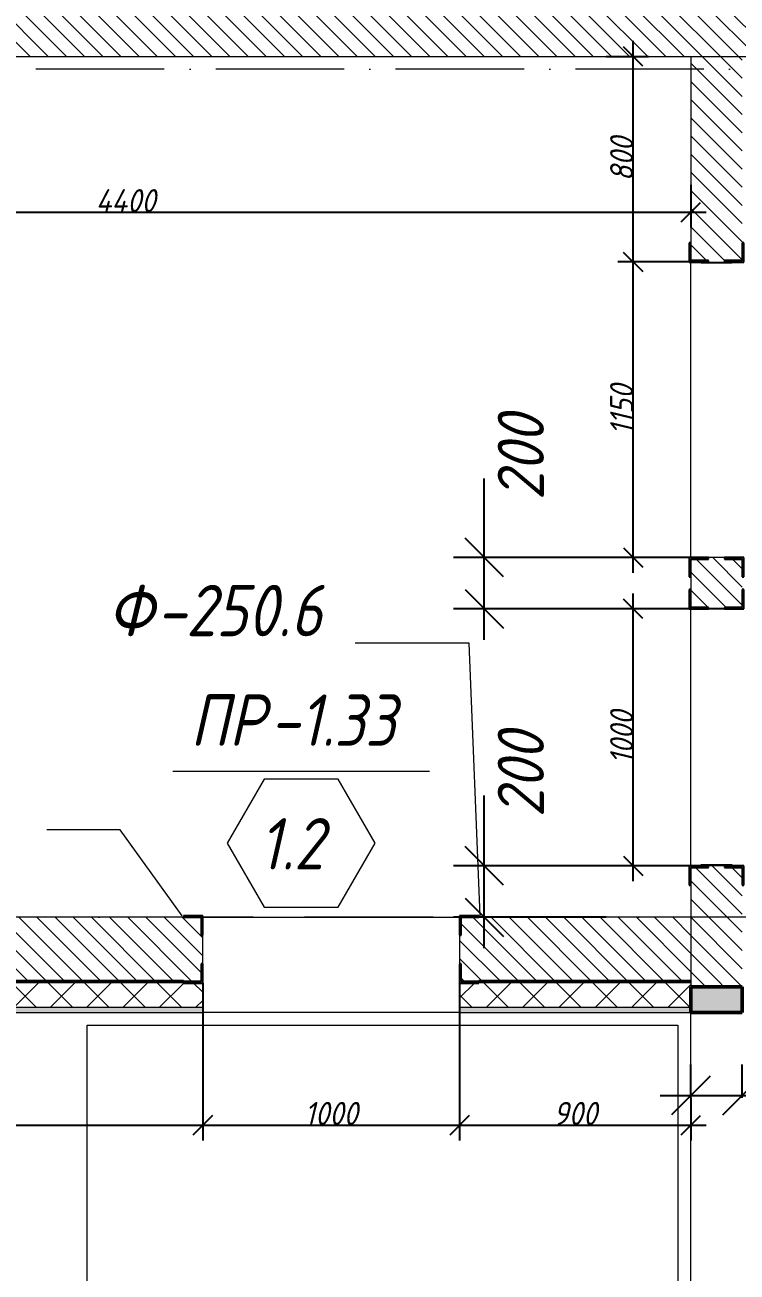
# Model space of a CAD drawing. Header units: millimetres. Extents: x -356862 to 418287, y 0 to 839748.
# Drawn here: x -175143 to -172371, y 616617 to 621470 of the extents above; entities that cross this region are included whole.
import ezdxf

# ---------------------------------------------------------------- set-up
doc = ezdxf.new("R2010")
doc.units = ezdxf.units.MM
doc.linetypes.add('50_200_ШТРИХ_1Т_ш5_п1_п1_', pattern=[700, 500, -100, 0, -100])
for name, color, linetype, lineweight in [('A-____-____-DIMS', 7, 'Continuous', 9), ('A-DOOR-____-OTLN', 7, 'Continuous', 9), ('A-FLOR-____-OTLN', 7, 'Continuous', 9), ('A-GENM-____-IDEN', 7, 'Continuous', 9), ('A-GENM-____-MCUT', 7, 'Continuous', 25), ('A-GENM-____-OTLN', 7, 'Continuous', 9), ('A-GENM-____-OTLN-1', 7, 'Continuous', 25), ('A-GLAZ-____-IDEN', 7, 'Continuous', 9), ('A-WALL-____-MCUT', 7, 'Continuous', 13), ('A-WALL-____-MCUT-1', 7, 'Continuous', 9), ('A-WALL-____-MCUT-2', 7, 'Continuous', 50), ('A-WALL-____-OTLN', 7, 'Continuous', 9), ('A-WALL-____-PATT-1', 7, 'Continuous', 9), ('S-COLS-____-OTLN', 7, 'Continuous', 9), ('S-GRID-____-OTLN-1', 7, '50_200_ШТРИХ_1Т_ш5_п1_п1_', 9)]:
    doc.layers.add(name, color=color, linetype=linetype, lineweight=lineweight)
for name, color, linetype, lineweight, true_color in [('A-DOOR-____-OTLN-1', 7, 'Continuous', 9, 0xffffff), ('A-WALL-____-MCUT-4', 7, 'Continuous', 13, 0x000000), ('A-WALL-____-PATT-2', 7, 'Continuous', 9, 0x787878), ('A-WALL-____-PATT-3', 9, 'Continuous', 9, 0x808080), ('A-WALL-____-PATT-7', 7, 'Continuous', 9, 0x000000), ('A-WALL-FNSH-MCUT-3', 7, 'Continuous', 9, 0x000000), ('I-WALL-____-OTLN-1', 7, 'Continuous', 9, 0x000000), ('I-WALL-____-OTLN-4', 7, 'Continuous', 9, 0x000000), ('S-COLS-____-MCUT-1', 7, 'Continuous', 50, 0x000000), ('S-COLS-____-OTLN-1', 7, 'Continuous', 9, 0x000000)]:
    doc.layers.add(name, color=color, linetype=linetype, lineweight=lineweight, true_color=true_color)
doc.styles.add('ISOCPEUR_I_10', font='isocpeui.ttf', dxfattribs={"width": 0.9, "height": 180})
doc.styles.add('ISOCPEUR_I_2', font='isocpeui.ttf', dxfattribs={"width": 0.85, "height": 2.3})
doc.styles.add('ISOCPEUR_I_7', font='isocpeui.ttf', dxfattribs={"width": 0.9, "height": 90})
doc.dimstyles.new('ISO-1_8_0_9К_СРЕДНИЙ_Кладочные_2', dxfattribs={"dimscale": 304.8, "dimtxt": 89.638306, "dimasz": 0.246063, "dimexe": 0.19685, "dimexo": 0, "dimgap": 0, "dimtad": 1, "dimdec": 3, "dimrnd": 0.001, "dimdsep": 46, "dimtxsty": 'ISOCPEUR_I_7', "dimblk1": 'OBLIQUE', "dimblk2": 'OBLIQUE', "dimsah": 1, "dimcen": 0.09, "dimdle": 0.19685, "dimazin": 0, "dimtfac": 1, "dimtdec": 4, "dimtix": 1, "dimtmove": 1, "dimatfit": 3, "dimfxl": 1, "dimtvp": 1, "dimtolj": 1, "dimtzin": 0, "dimarcsym": 2})
doc.dimstyles.new('ISO-1_8_0_9К_СРЕДНИЙ_Кладочные_3', dxfattribs={"dimscale": 304.8, "dimtxt": 179.276612, "dimasz": 0.492126, "dimexe": 0.393701, "dimexo": 0, "dimgap": 0, "dimtad": 1, "dimdec": 3, "dimrnd": 0.001, "dimdsep": 46, "dimtxsty": 'ISOCPEUR_I_10', "dimblk1": 'OBLIQUE', "dimblk2": 'OBLIQUE', "dimsah": 1, "dimcen": 0.09, "dimdle": 0.393701, "dimazin": 0, "dimtfac": 1, "dimtdec": 4, "dimtix": 1, "dimtmove": 0, "dimatfit": 3, "dimfxl": 1, "dimtvp": 1, "dimtolj": 1, "dimtzin": 0, "dimarcsym": 2})
pattern_1 = [(135, (-175000.736, 544716.51), (-35.35534, -35.35534), [])]

# ---------------------------------------------------------------- blocks, each defined once
blk = doc.blocks.new('Проем_Дверь_Прямоугольный - 5110х2800h_витражные проемы-35263369-АР1_Кладочный план 1 этажа в осях 1-64_Ю-ЯЯ')
at = {"layer": 'A-DOOR-____-OTLN-1'}
blk.add_line((2555, -100), (-2555, -100), dxfattribs=at)
blk = doc.blocks.new('Фахверк_СКБ_Уголок - 250_3600-27498263-АР1_Кладочный план 1 этажа в осях 1-64_Ю-ЯЯ')
at = {"layer": 'A-GENM-____-MCUT'}
for p, q in [((200, 181), (125, 181)), ((125, 181), (125, 106)), ((131, 106), (131, 175)), ((131, 175), (200, 175)), ((200, 175), (200, 181)), ((125, 106), (131, 106)), ((131, -6), (125, -6)), ((125, -6), (125, -81)), ((131, -75), (131, -6)), ((125, -81), (200, -81)), ((200, -75), (131, -75)), ((200, -81), (200, -75))]:
    blk.add_line(p, q, dxfattribs=at)
blk = doc.blocks.new('Фахверк_СКБ_Уголок - 200_4010_1-27904896-АР1_Кладочный план 1 этажа в осях 1-64_Ю-ЯЯ')
at = {"layer": 'A-GENM-____-MCUT'}
for p, q in [((200, 156), (125, 156)), ((125, 156), (125, 81)), ((131, 81), (131, 150)), ((131, 150), (200, 150)), ((200, 150), (200, 156)), ((125, 81), (131, 81)), ((131, 19), (125, 19)), ((125, 19), (125, -56)), ((131, -50), (131, 19)), ((125, -56), (200, -56)), ((200, -50), (131, -50)), ((200, -56), (200, -50))]:
    blk.add_line(p, q, dxfattribs=at)
blk = doc.blocks.new('154_Стойка_СКБ_Уголок - СМ-2230_200-28216496-АР1_Кладочный план 1 этажа в осях 1-64_Ю-ЯЯ')
at = {"layer": 'A-GENM-____-MCUT'}
for p, q in [((125, 156), (125, 81)), ((200, 156), (125, 156)), ((131, 81), (131, 150)), ((131, 150), (200, 150)), ((200, 150), (200, 156)), ((125, 81), (131, 81)), ((131, 19), (125, 19)), ((125, 19), (125, -56)), ((131, -50), (131, 19)), ((125, -56), (200, -56)), ((200, -50), (131, -50)), ((200, -56), (200, -50))]:
    blk.add_line(p, q, dxfattribs=at)
blk = doc.blocks.new('Стойка_Влож_Полоса боковая - Полоса-28213942-АР1_Кладочный план 1 этажа в осях 1-64_Ю-ЯЯ')
at = {"layer": 'A-GENM-____-OTLN'}
for p, q in [((-5, 60), (0, 60)), ((-5, -60), (-5, 60)), ((0, 31), (0, -31)), ((0, -60), (-5, -60))]:
    blk.add_line(p, q, dxfattribs=at)
blk = doc.blocks.new('154_Стойка_СКБ_Уголок - СМ-2930_200-28217172-АР1_Кладочный план 1 этажа в осях 1-64_Ю-ЯЯ')
at = {"layer": 'A-GENM-____-MCUT'}
for p, q in [((125, 156), (125, 81)), ((200, 156), (125, 156)), ((131, 81), (131, 150)), ((131, 150), (200, 150)), ((200, 150), (200, 156)), ((125, 81), (131, 81)), ((131, 19), (125, 19)), ((125, 19), (125, -56)), ((131, -50), (131, 19)), ((125, -56), (200, -56)), ((200, -50), (131, -50)), ((200, -56), (200, -50))]:
    blk.add_line(p, q, dxfattribs=at)
blk = doc.blocks.new('BSC_Колонна _Прямоугольная1 - 200х100 _металл_-35284186-АР1_Кладочный план 1 этажа в осях 1-64_Ю-ЯЯ')
at = {"layer": 'S-COLS-____-OTLN-1'}
blk.add_hatch(color=256, dxfattribs=at).paths.add_polyline_path([(-100, -50), (100, -50), (100, 50), (-100, 50)], flags=0)
at = {"layer": 'S-COLS-____-MCUT-1'}
for p, q in [((100, 50), (-100, 50)), ((-100, 50), (-100, -50)), ((100, -50), (100, 50)), ((-100, -50), (100, -50))]:
    blk.add_line(p, q, dxfattribs=at)
blk = doc.blocks.new('_Oblique')
at = {"color": 0, "linetype": 'ByBlock', "lineweight": -2}
blk.add_line((-0.5, -0.5), (0.5, 0.5), dxfattribs=at)
blk = doc.blocks.new('*D12010')
at = {"layer": 'A-____-____-DIMS', "color": 0, "lineweight": -2, "transparency": 16777216}
for p, q in [((-176950.7, 617747.6), (-176950.7, 617129.2)), ((-174450.7, 617741.6), (-174450.7, 617129.2)), ((-177010.7, 617189.2), (-174390.7, 617189.2))]:
    blk.add_line(p, q, dxfattribs=at)
at = {"layer": 'Defpoints', "color": 0, "transparency": 16777216}
for p in [(-176950.7, 617747.6), (-174450.7, 617741.6), (-174450.7, 617189.2)]:
    blk.add_point(p, dxfattribs=at)
at = {"layer": 'A-____-____-DIMS', "color": 0, "lineweight": -2, "transparency": 16777216, "xscale": 75, "yscale": 75, "zscale": 75, "rotation": 180}
blk.add_blockref('_Oblique', (-176950.7, 617189.2), dxfattribs=at)
at = {"layer": 'A-____-____-DIMS', "color": 0, "lineweight": -2, "transparency": 16777216, "xscale": 75, "yscale": 75, "zscale": 75}
blk.add_blockref('_Oblique', (-174450.7, 617189.2), dxfattribs=at)
at = {"layer": 'A-____-____-DIMS', "color": 0, "transparency": 16777216, "insert": (-175700.7, 617234.2), "char_height": 90, "width": 546.104, "attachment_point": 5, "style": 'ISOCPEUR_I_7'}
blk.add_mtext('\\A1;2500', dxfattribs=at)
blk = doc.blocks.new('*D12011')
at = {"layer": 'A-____-____-DIMS', "color": 0, "lineweight": -2, "transparency": 16777216}
for p, q in [((-174450.7, 617741.6), (-174450.7, 617129.2)), ((-173450.7, 617741.6), (-173450.7, 617129.2)), ((-174510.7, 617189.2), (-173390.7, 617189.2))]:
    blk.add_line(p, q, dxfattribs=at)
at = {"layer": 'Defpoints', "color": 0, "transparency": 16777216}
for p in [(-174450.7, 617741.6), (-173450.7, 617741.6), (-173450.7, 617189.2)]:
    blk.add_point(p, dxfattribs=at)
at = {"layer": 'A-____-____-DIMS', "color": 0, "lineweight": -2, "transparency": 16777216, "xscale": 75, "yscale": 75, "zscale": 75, "rotation": 180}
blk.add_blockref('_Oblique', (-174450.7, 617189.2), dxfattribs=at)
at = {"layer": 'A-____-____-DIMS', "color": 0, "lineweight": -2, "transparency": 16777216, "xscale": 75, "yscale": 75, "zscale": 75}
blk.add_blockref('_Oblique', (-173450.7, 617189.2), dxfattribs=at)
at = {"layer": 'A-____-____-DIMS', "color": 0, "transparency": 16777216, "insert": (-173950.7, 617234.2), "char_height": 90, "width": 504.733, "attachment_point": 5, "style": 'ISOCPEUR_I_7'}
blk.add_mtext('\\A1;1000', dxfattribs=at)
blk = doc.blocks.new('*D12012')
at = {"layer": 'A-____-____-DIMS', "color": 0, "lineweight": -2, "transparency": 16777216}
for p, q in [((-173450.7, 617741.6), (-173450.7, 617129.2)), ((-172550.7, 617295.3), (-172550.7, 617129.2)), ((-173510.7, 617189.2), (-172490.7, 617189.2))]:
    blk.add_line(p, q, dxfattribs=at)
at = {"layer": 'Defpoints', "color": 0, "transparency": 16777216}
for p in [(-173450.7, 617741.6), (-172550.7, 617295.3), (-172550.7, 617189.2)]:
    blk.add_point(p, dxfattribs=at)
at = {"layer": 'A-____-____-DIMS', "color": 0, "lineweight": -2, "transparency": 16777216, "xscale": 75, "yscale": 75, "zscale": 75, "rotation": 180}
blk.add_blockref('_Oblique', (-173450.7, 617189.2), dxfattribs=at)
at = {"layer": 'A-____-____-DIMS', "color": 0, "lineweight": -2, "transparency": 16777216, "xscale": 75, "yscale": 75, "zscale": 75}
blk.add_blockref('_Oblique', (-172550.7, 617189.2), dxfattribs=at)
at = {"layer": 'A-____-____-DIMS', "color": 0, "transparency": 16777216, "insert": (-173000.7, 617234.2), "char_height": 90, "width": 409.578, "attachment_point": 5, "style": 'ISOCPEUR_I_7'}
blk.add_mtext('\\A1;900', dxfattribs=at)
blk = doc.blocks.new('*D12013')
at = {"layer": 'A-____-____-DIMS', "color": 0, "lineweight": -2, "transparency": 16777216}
for p, q in [((-172550.7, 617295.3), (-172550.7, 617424.4)), ((-172350.7, 617295.3), (-172350.7, 617424.4)), ((-172670.7, 617304.4), (-172350.7, 617304.4)), ((-172350.7, 617304.4), (-171756.7, 617304.4))]:
    blk.add_line(p, q, dxfattribs=at)
at = {"layer": 'Defpoints', "color": 0, "transparency": 16777216}
for p in [(-172550.7, 617295.3), (-172350.7, 617304.4), (-172350.7, 617295.3)]:
    blk.add_point(p, dxfattribs=at)
at = {"layer": 'A-____-____-DIMS', "color": 0, "lineweight": -2, "transparency": 16777216, "xscale": 150, "yscale": 150, "zscale": 150, "rotation": 180}
blk.add_blockref('_Oblique', (-172550.7, 617304.4), dxfattribs=at)
at = {"layer": 'A-____-____-DIMS', "color": 0, "lineweight": -2, "transparency": 16777216, "xscale": 150, "yscale": 150, "zscale": 150}
blk.add_blockref('_Oblique', (-172350.7, 617304.4), dxfattribs=at)
at = {"layer": 'A-____-____-DIMS', "color": 0, "transparency": 16777216, "insert": (-172133.5, 617544.4), "char_height": 180, "width": 409.578, "attachment_point": 1, "line_spacing_factor": 1.149209, "style": 'ISOCPEUR_I_10'}
blk.add_mtext('\\A1;200', dxfattribs=at)
blk = doc.blocks.new('AAR_СКБ_Марка_Окна_Перемычка и проем - Марка перемычки и проема-17324483-АР1_Кладочный план 1 этажа в осях 1-64_Ю-ЯЯ')
at = {"layer": 'A-GLAZ-____-IDEN'}
for p, q in [((-5, 0), (5, 0)), ((-1.439, -0.31), (-2.877, -2.802)), ((1.439, -0.31), (-1.439, -0.31)), ((2.877, -2.802), (1.439, -0.31)), ((-2.877, -2.802), (-1.439, -5.294)), ((1.439, -5.294), (2.877, -2.802)), ((-1.439, -5.294), (1.439, -5.294))]:
    blk.add_line(p, q, dxfattribs=at)
blk = doc.blocks.new('*D12049')
at = {"layer": 'A-____-____-DIMS', "color": 0, "lineweight": -2, "transparency": 16777216}
for p, q in [((-173354.7, 618197.6), (-173354.7, 618471.5)), ((-172497.8, 618197.6), (-173474.7, 618197.6)), ((-173354.7, 617877.6), (-173354.7, 618197.6)), ((-172880.9, 617997.6), (-173474.7, 617997.6))]:
    blk.add_line(p, q, dxfattribs=at)
at = {"layer": 'Defpoints', "color": 0, "transparency": 16777216}
for p in [(-173354.7, 618197.6), (-172497.8, 618197.6), (-172880.9, 617997.6)]:
    blk.add_point(p, dxfattribs=at)
at = {"layer": 'A-____-____-DIMS', "color": 0, "lineweight": -2, "transparency": 16777216, "xscale": 150, "yscale": 150, "zscale": 150}
for p, rotation in [((-173354.7, 618197.6), 90), ((-173354.7, 617997.6), 270)]:
    blk.add_blockref('_Oblique', p, dxfattribs=dict(at, rotation=rotation))
at = {"layer": 'A-____-____-DIMS', "color": 0, "transparency": 16777216, "insert": (-173302.6, 618386.7), "char_height": 180, "width": 409.578, "attachment_point": 1, "rotation": 90, "line_spacing_factor": 1.149209, "style": 'ISOCPEUR_I_10'}
blk.add_mtext('\\A1;200', dxfattribs=at)
blk = doc.blocks.new('*D12050')
at = {"layer": 'A-____-____-DIMS', "color": 0, "lineweight": -2, "transparency": 16777216}
for p, q in [((-172774.9, 618137.6), (-172774.9, 619257.6)), ((-172407, 619197.6), (-172834.9, 619197.6)), ((-172497.8, 618197.6), (-172834.9, 618197.6))]:
    blk.add_line(p, q, dxfattribs=at)
at = {"layer": 'Defpoints', "color": 0, "transparency": 16777216}
for p in [(-172774.9, 619197.6), (-172407, 619197.6), (-172497.8, 618197.6)]:
    blk.add_point(p, dxfattribs=at)
at = {"layer": 'A-____-____-DIMS', "color": 0, "lineweight": -2, "transparency": 16777216, "xscale": 75, "yscale": 75, "zscale": 75}
for p, rotation in [((-172774.9, 619197.6), 90), ((-172774.9, 618197.6), 270)]:
    blk.add_blockref('_Oblique', p, dxfattribs=dict(at, rotation=rotation))
at = {"layer": 'A-____-____-DIMS', "color": 0, "transparency": 16777216, "insert": (-172819.9, 618697.6), "char_height": 90, "width": 504.733, "attachment_point": 5, "rotation": 90, "style": 'ISOCPEUR_I_7'}
blk.add_mtext('\\A1;1000', dxfattribs=at)
blk = doc.blocks.new('*D12051')
at = {"layer": 'A-____-____-DIMS', "color": 0, "lineweight": -2, "transparency": 16777216}
for p, q in [((-173354.7, 619397.6), (-173354.7, 619705.2)), ((-172558.7, 619397.6), (-173474.7, 619397.6)), ((-173354.7, 619077.6), (-173354.7, 619397.6)), ((-172407, 619197.6), (-173474.7, 619197.6))]:
    blk.add_line(p, q, dxfattribs=at)
at = {"layer": 'Defpoints', "color": 0, "transparency": 16777216}
for p in [(-173354.7, 619397.6), (-172558.7, 619397.6), (-172407, 619197.6)]:
    blk.add_point(p, dxfattribs=at)
at = {"layer": 'A-____-____-DIMS', "color": 0, "lineweight": -2, "transparency": 16777216, "xscale": 150, "yscale": 150, "zscale": 150}
for p, rotation in [((-173354.7, 619397.6), 90), ((-173354.7, 619197.6), 270)]:
    blk.add_blockref('_Oblique', p, dxfattribs=dict(at, rotation=rotation))
at = {"layer": 'A-____-____-DIMS', "color": 0, "transparency": 16777216, "insert": (-173302.6, 619620.4), "char_height": 180, "width": 409.578, "attachment_point": 1, "rotation": 90, "line_spacing_factor": 1.149209, "style": 'ISOCPEUR_I_10'}
blk.add_mtext('\\A1;200', dxfattribs=at)
blk = doc.blocks.new('*D12052')
at = {"layer": 'A-____-____-DIMS', "color": 0, "lineweight": -2, "transparency": 16777216}
for p, q in [((-172774.9, 619337.6), (-172774.9, 620607.6)), ((-172550.7, 620547.6), (-172834.9, 620547.6)), ((-172558.7, 619397.6), (-172834.9, 619397.6))]:
    blk.add_line(p, q, dxfattribs=at)
at = {"layer": 'Defpoints', "color": 0, "transparency": 16777216}
for p in [(-172774.9, 620547.6), (-172550.7, 620547.6), (-172558.7, 619397.6)]:
    blk.add_point(p, dxfattribs=at)
at = {"layer": 'A-____-____-DIMS', "color": 0, "lineweight": -2, "transparency": 16777216, "xscale": 75, "yscale": 75, "zscale": 75}
for p, rotation in [((-172774.9, 620547.6), 90), ((-172774.9, 619397.6), 270)]:
    blk.add_blockref('_Oblique', p, dxfattribs=dict(at, rotation=rotation))
at = {"layer": 'A-____-____-DIMS', "color": 0, "transparency": 16777216, "insert": (-172819.9, 619972.6), "char_height": 90, "width": 463.361, "attachment_point": 5, "rotation": 90, "style": 'ISOCPEUR_I_7'}
blk.add_mtext('\\A1;1150', dxfattribs=at)
blk = doc.blocks.new('*D12053')
at = {"layer": 'A-____-____-DIMS', "color": 0, "lineweight": -2, "transparency": 16777216}
for p, q in [((-172774.9, 620487.6), (-172774.9, 621407.6)), ((-172880.9, 621347.6), (-172714.9, 621347.6)), ((-172550.7, 620547.6), (-172834.9, 620547.6))]:
    blk.add_line(p, q, dxfattribs=at)
at = {"layer": 'Defpoints', "color": 0, "transparency": 16777216}
for p in [(-172880.9, 621347.6), (-172774.9, 621347.6), (-172550.7, 620547.6)]:
    blk.add_point(p, dxfattribs=at)
at = {"layer": 'A-____-____-DIMS', "color": 0, "lineweight": -2, "transparency": 16777216, "xscale": 75, "yscale": 75, "zscale": 75}
for p, rotation in [((-172774.9, 621347.6), 90), ((-172774.9, 620547.6), 270)]:
    blk.add_blockref('_Oblique', p, dxfattribs=dict(at, rotation=rotation))
at = {"layer": 'A-____-____-DIMS', "color": 0, "transparency": 16777216, "insert": (-172819.9, 620947.6), "char_height": 90, "width": 409.578, "attachment_point": 5, "rotation": 90, "style": 'ISOCPEUR_I_7'}
blk.add_mtext('\\A1;800', dxfattribs=at)
blk = doc.blocks.new('*D12085')
at = {"layer": 'A-____-____-DIMS', "color": 0, "lineweight": -2, "transparency": 16777216}
for p, q in [((-176950.7, 621047.6), (-176950.7, 620681.2)), ((-172550.7, 620847.3), (-172550.7, 620681.2)), ((-177010.7, 620741.2), (-172490.7, 620741.2))]:
    blk.add_line(p, q, dxfattribs=at)
at = {"layer": 'Defpoints', "color": 0, "transparency": 16777216}
for p in [(-176950.7, 621047.6), (-172550.7, 620847.3), (-172550.7, 620741.2)]:
    blk.add_point(p, dxfattribs=at)
at = {"layer": 'A-____-____-DIMS', "color": 0, "lineweight": -2, "transparency": 16777216, "xscale": 75, "yscale": 75, "zscale": 75, "rotation": 180}
blk.add_blockref('_Oblique', (-176950.7, 620741.2), dxfattribs=at)
at = {"layer": 'A-____-____-DIMS', "color": 0, "lineweight": -2, "transparency": 16777216, "xscale": 75, "yscale": 75, "zscale": 75}
blk.add_blockref('_Oblique', (-172550.7, 620741.2), dxfattribs=at)
at = {"layer": 'A-____-____-DIMS', "color": 0, "transparency": 16777216, "insert": (-174750.7, 620786.2), "char_height": 90, "width": 579.201, "attachment_point": 5, "style": 'ISOCPEUR_I_7'}
blk.add_mtext('\\A1;4400', dxfattribs=at)

msp = doc.modelspace()

# ---------------------------------------------------------------- hatches: boundary and pattern name
at = {"layer": 'A-WALL-____-PATT-1'}
h = msp.add_hatch(dxfattribs=at)
h.set_pattern_fill('FP_6', color=256, style=0, pattern_type=2)
h.set_pattern_definition(pattern_1)
h.paths.add_polyline_path([(-175200.7357, 617747.5526), (-174456.7357, 617747.5526), (-174456.7357, 617816.5526), (-174450.7357, 617816.5526), (-174450.7357, 617928.5526), (-174456.7357, 617928.5526), (-174456.7357, 617997.5526), (-176950.7357, 617997.5526), (-176950.7357, 617747.5526), (-176782.7431, 617747.5526)], flags=0)
h.paths.add_polyline_path([(-172550.7357, 617747.5526), (-172550.7357, 617997.5526), (-173444.7357, 617997.5526), (-173444.7357, 617928.5526), (-173450.7357, 617928.5526), (-173450.7357, 617816.5526), (-173444.7357, 617816.5526), (-173444.7357, 617747.5526), (-173247.8146, 617747.5526)], flags=0)
at = {"layer": 'A-WALL-____-PATT-2'}
h = msp.add_hatch(dxfattribs=at)
h.set_pattern_fill('FP_1', color=256, style=0, pattern_type=2)
h.set_pattern_definition([(45, (-175000.74, 544716.51), (-70.71068, 70.71068), []), (135, (-175000.74, 544716.51), (-70.71068, -70.71068), [])])
h.paths.add_polyline_path([(-173444.7357, 617647.5526), (-172550.7357, 617647.5526), (-172550.7357, 617747.5526), (-173375.7357, 617747.5526), (-173375.7357, 617741.5526), (-173450.7357, 617741.5526), (-173450.7357, 617647.5526)], flags=0)
h.paths.add_polyline_path([(-174456.7357, 617647.5526), (-174450.7357, 617647.5526), (-174450.7357, 617741.5526), (-174525.7357, 617741.5526), (-174525.7357, 617747.5526), (-175200.7357, 617747.5526), (-175200.7357, 617647.5526), (-174525.7357, 617647.5526)], flags=0)
at = {"layer": 'A-WALL-____-PATT-3'}
h = msp.add_hatch(dxfattribs=at)
h.set_pattern_fill('FP_6', color=256, style=0, pattern_type=2)
h.set_pattern_definition(pattern_1)
h.paths.add_polyline_path([(-169950.7357, 621347.5526), (-169950.7357, 621547.5526), (-176950.7357, 621547.5526), (-176950.7357, 621347.5526), (-171480.3503, 621347.5526)], flags=0)
h = msp.add_hatch(dxfattribs=at)
h.set_pattern_fill('FP_6', color=256, style=0, pattern_type=2)
h.set_pattern_definition(pattern_1)
h.paths.add_polyline_path([(-172350.7357, 617747.5526), (-172350.7357, 618191.5526), (-172419.7357, 618191.5526), (-172419.7357, 618197.5526), (-172481.7357, 618197.5526), (-172481.7357, 618191.5526), (-172550.7357, 618191.5526), (-172550.7357, 617747.5526)], flags=0)
h.paths.add_polyline_path([(-172419.7357, 619197.5526), (-172419.7357, 619203.5526), (-172350.7357, 619203.5526), (-172350.7357, 619391.5526), (-172419.7357, 619391.5526), (-172419.7357, 619397.5526), (-172481.7357, 619397.5526), (-172481.7357, 619391.5526), (-172550.7357, 619391.5526), (-172550.7357, 619203.5526), (-172481.7357, 619203.5526), (-172481.7357, 619197.5526)], flags=0)
h.paths.add_polyline_path([(-172419.7357, 620547.5526), (-172419.7357, 620553.5526), (-172350.7357, 620553.5526), (-172350.7357, 621347.5526), (-172550.7357, 621347.5526), (-172550.7357, 620553.5526), (-172481.7357, 620553.5526), (-172481.7357, 620547.5526)], flags=0)
h = msp.add_hatch(dxfattribs=at)
h.set_pattern_fill('FP_6', color=256, style=0, pattern_type=2)
h.set_pattern_definition(pattern_1)
h.paths.add_polyline_path([(-172550.7357, 612397.5526), (-172350.7357, 612397.5526), (-172350.7357, 612417.5526), (-172550.7357, 612417.5526)], flags=0)
h.paths.add_polyline_path([(-172350.7357, 617727.5526), (-172350.7357, 617747.5526), (-172550.7357, 617747.5526), (-172550.7357, 617727.5526), (-172517.4024, 617727.5526)], flags=0)
at = {"layer": 'A-WALL-____-PATT-7'}
h = msp.add_hatch(dxfattribs=at)
h.set_pattern_fill('FP_187', color=256, style=0, pattern_type=2)
h.set_pattern_definition([(0, (-175000.736, 544716.51), (81.28, 20.32), [3.353, -57.607, 3.353, -57.607, -325.12]), (0, (-175000.736, 544716.51), (81.28, 20.32), [-121.92, 3.353, -118.567, 3.353, -57.607, -142.24]), (0, (-175000.736, 544716.51), (81.28, 20.32), [-304.8, 3.353, -37.287, 3.353, -98.247]), (120, (-174970.256, 544726.67), (-58.237636, 60.230545), [3.353, -57.607, 3.353, -57.607, -325.12]), (120, (-174970.256, 544726.67), (-58.237636, 60.230545), [-121.92, 3.353, -118.567, 3.353, -57.607, -142.24]), (120, (-174970.256, 544726.67), (-58.237636, 60.230545), [-304.8, 3.353, -37.287, 3.353, -98.247]), (240, (-174960.096, 544767.31), (-23.042364, -80.550545), [3.353, -57.607, 3.353, -57.607, -325.12]), (240, (-174960.096, 544767.31), (-23.042364, -80.550545), [-121.92, 3.353, -118.567, 3.353, -57.607, -142.24]), (240, (-174960.096, 544767.31), (-23.042364, -80.550545), [-304.8, 3.353, -37.287, 3.353, -98.247])])
h.paths.add_polyline_path([(-174450.7357, 617627.5526), (-174450.7357, 617647.5526), (-175200.7357, 617647.5526), (-175200.7357, 617627.5526), (-175015.2789, 617627.5526)], flags=0)
h.paths.add_polyline_path([(-172550.7357, 617627.5526), (-172550.7357, 617647.5526), (-173450.7357, 617647.5526), (-173450.7357, 617627.5526), (-173247.8146, 617627.5526)], flags=0)

# ---------------------------------------------------------------- linework, layer by layer
at = {"layer": 'A-FLOR-____-OTLN'}
for p, q in [((-174900.7357, 617577.5526), (-172600.7357, 617577.5526)), ((-174900.7357, 612567.5526), (-174900.7357, 617577.5526)), ((-172600.7357, 617577.5526), (-172600.7357, 612567.5526))]:
    msp.add_line(p, q, dxfattribs=at)
at = {"layer": 'A-GENM-____-IDEN'}
for p, q in [((-173413.2357, 619064.1624), (-173857.506, 619064.1624)), ((-173370.7357, 618003.5526), (-173413.2357, 619064.1624)), ((-174772.8014, 618338.5154), (-175057.367, 618338.5154)), ((-174530.7357, 618003.5526), (-174772.8014, 618338.5154))]:
    msp.add_line(p, q, dxfattribs=at)
at = {"layer": 'A-WALL-____-MCUT'}
for p, q in [((-174450.7357, 617647.5526), (-174450.7357, 617741.5526)), ((-173450.7357, 617741.5526), (-173450.7357, 617647.5526)), ((-175200.7357, 617647.5526), (-174450.7357, 617647.5526)), ((-173450.7357, 617647.5526), (-172550.7357, 617647.5526))]:
    msp.add_line(p, q, dxfattribs=at)
at = {"layer": 'A-WALL-____-MCUT-1'}
for p, q in [((-174525.7357, 617997.5526), (-176950.7357, 617997.5526)), ((-172550.7357, 617997.5526), (-173375.7357, 617997.5526)), ((-174450.7357, 617816.5526), (-174450.7357, 617928.5526)), ((-173450.7357, 617928.5526), (-173450.7357, 617816.5526))]:
    msp.add_line(p, q, dxfattribs=at)
at = {"layer": 'A-WALL-____-MCUT-2'}
for p, q in [((-175200.7357, 617747.5526), (-174525.7357, 617747.5526)), ((-173375.7357, 617747.5526), (-172550.7357, 617747.5526))]:
    msp.add_line(p, q, dxfattribs=at)
at = {"layer": 'A-WALL-____-MCUT-4'}
for p, q in [((-176950.7357, 621347.5526), (-169950.7357, 621347.5526)), ((-172550.7357, 621347.5526), (-172550.7357, 620622.5526)), ((-172419.7357, 619397.5526), (-172481.7357, 619397.5526)), ((-172550.7357, 619322.5526), (-172550.7357, 619272.5526)), ((-172481.7357, 619197.5526), (-172419.7357, 619197.5526)), ((-172550.7357, 618122.5526), (-172550.7357, 617727.5526))]:
    msp.add_line(p, q, dxfattribs=at)
at = {"layer": 'A-WALL-____-OTLN'}
msp.add_line((-173450.7357, 617627.5526), (-174450.7357, 617627.5526), dxfattribs=at)
at = {"layer": 'A-WALL-FNSH-MCUT-3'}
for p, q in [((-174450.7357, 617627.5526), (-174450.7357, 617647.5526)), ((-173450.7357, 617647.5526), (-173450.7357, 617627.5526)), ((-175200.7357, 617627.5526), (-174450.7357, 617627.5526)), ((-173450.7357, 617627.5526), (-172550.7357, 617627.5526))]:
    msp.add_line(p, q, dxfattribs=at)
at = {"layer": 'I-WALL-____-OTLN-1'}
for p, q in [((-172550.7357, 619397.5526), (-172550.7357, 620547.5526)), ((-172550.7357, 618197.5526), (-172550.7357, 619197.5526)), ((-172550.7357, 612517.5526), (-172550.7357, 617627.5526))]:
    msp.add_line(p, q, dxfattribs=at)
at = {"layer": 'I-WALL-____-OTLN-4'}
msp.add_line((-174450.7357, 617997.5526), (-173450.7357, 617997.5526), dxfattribs=at)
at = {"layer": 'S-GRID-____-OTLN-1'}
for p, q in [((-142395.7357, 621297.5526), (-179669.5059, 621297.5526)), ((-150450.7357, 617997.5526), (-179669.5059, 617997.5526))]:
    msp.add_line(p, q, dxfattribs=at)

# ---------------------------------------------------------------- block references
at = {"layer": 'A-DOOR-____-OTLN', "rotation": 269.9999999999999}
msp.add_blockref('Проем_Дверь_Прямоугольный - 5110х2800h_витражные проемы-35263369-АР1_Кладочный план 1 этажа в осях 1-64_Ю-ЯЯ', (-172450.7357, 615072.5526), dxfattribs=at)
at = {"layer": 'A-GENM-____-OTLN'}
for p, rotation in [((-172450.7357, 620547.5526), 89.99999999999991), ((-172450.7357, 618197.5526), 269.9999999999999)]:
    msp.add_blockref('Стойка_Влож_Полоса боковая - Полоса-28213942-АР1_Кладочный план 1 этажа в осях 1-64_Ю-ЯЯ', p, dxfattribs=dict(at, rotation=rotation))
at = {"layer": 'A-GENM-____-OTLN-1'}
for name, p, rotation in [('154_Стойка_СКБ_Уголок - СМ-2230_200-28216496-АР1_Кладочный план 1 этажа в осях 1-64_Ю-ЯЯ', (-172400.7357, 620422.5526), 89.99999999999991), ('Фахверк_СКБ_Уголок - 200_4010_1-27904896-АР1_Кладочный план 1 этажа в осях 1-64_Ю-ЯЯ', (-172500.7357, 619522.5526), 269.9999999999999), ('Фахверк_СКБ_Уголок - 200_4010_1-27904896-АР1_Кладочный план 1 этажа в осях 1-64_Ю-ЯЯ', (-172400.7357, 619072.5526), 89.99999999999991), ('154_Стойка_СКБ_Уголок - СМ-2930_200-28217172-АР1_Кладочный план 1 этажа в осях 1-64_Ю-ЯЯ', (-172500.7357, 618322.5526), 269.9999999999999), ('Фахверк_СКБ_Уголок - 250_3600-27498263-АР1_Кладочный план 1 этажа в осях 1-64_Ю-ЯЯ', (-174325.7357, 617922.5526), 180)]:
    msp.add_blockref(name, p, dxfattribs=dict(at, rotation=rotation))
msp.add_blockref('Фахверк_СКБ_Уголок - 250_3600-27498263-АР1_Кладочный план 1 этажа в осях 1-64_Ю-ЯЯ', (-173575.7357, 617822.5526), dxfattribs=at)
at = {"layer": 'A-GLAZ-____-IDEN', "xscale": 99.99999999999993, "yscale": 99.99999999999993, "zscale": 99.99999999999993}
msp.add_blockref('AAR_СКБ_Марка_Окна_Перемычка и проем - Марка перемычки и проема-17324483-АР1_Кладочный план 1 этажа в осях 1-64_Ю-ЯЯ', (-174067.6053, 618566.3482), dxfattribs=at)
at = {"layer": 'S-COLS-____-OTLN'}
msp.add_blockref('BSC_Колонна _Прямоугольная1 - 200х100 _металл_-35284186-АР1_Кладочный план 1 этажа в осях 1-64_Ю-ЯЯ', (-172450.7357, 617677.5526), dxfattribs=at)

# ---------------------------------------------------------------- texts
at = {"layer": 'A-GENM-____-IDEN', "char_height": 200, "attachment_point": 1, "style": 'ISOCPEUR_I_2'}
for s, insert, width in [('\\fISOCPEUR|b0|i1|c204|p34|;\\W.9;Ф', (-174822.0627, 619291.2785), 230.886), ('-250.6', (-174631.5627, 619291.2785), 865.8225)]:
    msp.add_mtext(s, dxfattribs=dict(at, insert=insert, width=width))
at = {"layer": 'A-GLAZ-____-IDEN', "char_height": 200, "attachment_point": 1, "style": 'ISOCPEUR_I_2'}
for s, insert, width in [('ПР', (-174499.3757, 618864.8677), 375.18975), ('-1.33', (-174189.8132, 618864.8677), 663.79725), ('1.2', (-174231.2039, 618383.7069), 346.329)]:
    msp.add_mtext(s, dxfattribs=dict(at, insert=insert, width=width))

# ---------------------------------------------------------------- dimensions: what is measured, and where the dimension line sits
at = {"layer": 'A-____-____-DIMS'}
for base, p1, p2, override, picture, middle in [((-172774.8748, 621347.5526), (-172550.7357, 620547.5526), (-172880.9408, 621347.5526), {"dimpost": '<>', "dimfxl": 865.468311}, '*D12053', (-172819.8748, 620947.5526)), ((-172774.8748, 620547.5526), (-172558.7357, 619397.5526), (-172550.7357, 620547.5526), {"dimpost": '<>', "dimfxl": 1150.027826}, '*D12052', (-172819.8748, 619972.5526)), ((-172774.8748, 619197.5526), (-172497.8018, 618197.5526), (-172407.017, 619197.5526), {"dimpost": '<>', "dimfxl": 1004.112482}, '*D12050', (-172819.8748, 618697.5526))]:
    dim = msp.add_linear_dim(base=base, p1=p1, p2=p2, angle=90, dimstyle='ISO-1_8_0_9К_СРЕДНИЙ_Кладочные_2', override=override, dxfattribs=at)
    dim.commit()
    dim.dimension.update_dxf_attribs({"geometry": picture, "text_midpoint": middle})
for base, p1, p2, override, picture, middle in [((-172550.7357, 620741.2228), (-176950.7357, 621047.5526), (-172550.7357, 620847.2888), {"dimpost": '<>', "dimfxl": 4404.555095}, '*D12085', (-174750.7357, 620786.2228)), ((-174450.7357, 617189.2374), (-176950.7357, 617747.5526), (-174450.7357, 617741.5526), {"dimpost": '<>', "dimfxl": 2500.0072}, '*D12010', (-175700.7357, 617234.2374)), ((-173450.7357, 617189.2374), (-174450.7357, 617741.5526), (-173450.7357, 617741.5526), {"dimpost": '<>', "dimfxl": 1000}, '*D12011', (-173950.7357, 617234.2374)), ((-172550.7357, 617189.2374), (-173450.7357, 617741.5526), (-172550.7357, 617295.3034), {"dimpost": '<>', "dimfxl": 1004.558774}, '*D12012', (-173000.7357, 617234.2374))]:
    dim = msp.add_linear_dim(base=base, p1=p1, p2=p2, dimstyle='ISO-1_8_0_9К_СРЕДНИЙ_Кладочные_2', override=override, dxfattribs=at)
    dim.commit()
    dim.dimension.update_dxf_attribs({"geometry": picture, "text_midpoint": middle})
for base, p1, p2, override, picture, middle in [((-173354.6846, 619397.5526), (-172407.017, 619197.5526), (-172558.7357, 619397.5526), {"dimpost": '<>', "dimfxl": 251.034986}, '*D12051', (-173182.621, 619705.1716)), ((-173354.6846, 618197.5526), (-172880.9408, 617997.5526), (-172497.8018, 618197.5526), {"dimpost": '<>', "dimfxl": 432.198445}, '*D12049', (-173182.621, 618471.5111))]:
    dim = msp.add_linear_dim(base=base, p1=p1, p2=p2, angle=90, dimstyle='ISO-1_8_0_9К_СРЕДНИЙ_Кладочные_3', override=override, dxfattribs=at)
    dim.commit()
    dim.dimension.update_dxf_attribs({"geometry": picture, "text_midpoint": middle, "dimtype": 160, "text_rotation": 90})
dim = msp.add_linear_dim(base=(-172350.7357, 617304.3994), p1=(-172550.7357, 617295.3034), p2=(-172350.7357, 617295.3034), dimstyle='ISO-1_8_0_9К_СРЕДНИЙ_Кладочные_3', override={"dimpost": '<>', "dimfxl": 200}, dxfattribs=at)
dim.commit()
dim.dimension.update_dxf_attribs({"geometry": '*D12013', "text_midpoint": (-171928.7257, 617304.3994), "dimtype": 160})

doc.saveas('drawing.dxf')
